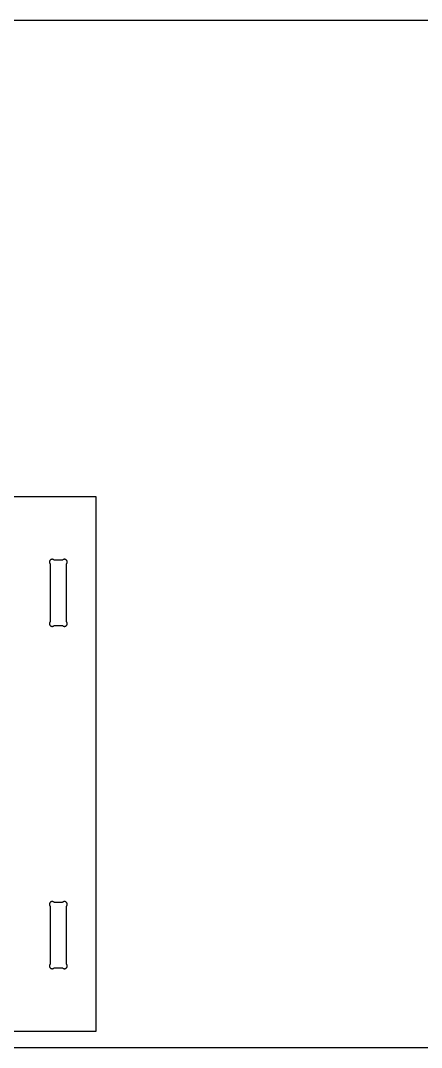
# Model space of a CAD drawing. Header units: inches. Extents: x 0 to 96, y 0 to 48.
# Drawn here: x 29.23 to 48, y 0 to 48 of the extents above; entities that cross this region are included whole.
import ezdxf

# ---------------------------------------------------------------- set-up
doc = ezdxf.new("R2010")
doc.units = ezdxf.units.IN
doc.header["$MEASUREMENT"] = 0
for name, color, linetype in [('CUT_INSIDE', 5, 'Continuous'), ('CUT_OUTSIDE', 1, 'Continuous'), ('SHEET_REF_DO_NOT_CUT', 8, 'Continuous')]:
    doc.layers.add(name, color=color, linetype=linetype)

msp = doc.modelspace()

# ---------------------------------------------------------------- linework, layer by layer
at = {"layer": 'CUT_INSIDE'}
for points in [[(30.7997, 22.7844), (30.7949, 22.7886), (30.7899, 22.7925), (30.7846, 22.7962), (30.7793, 22.7996), (30.7737, 22.8027), (30.768, 22.8056), (30.7622, 22.8082), (30.7562, 22.8105), (30.7502, 22.8125), (30.744, 22.8142), (30.7378, 22.8156), (30.7315, 22.8167), (30.7252, 22.8175), (30.7188, 22.8179), (30.7124, 22.8181), (30.706, 22.8179), (30.6997, 22.8175), (30.6933, 22.8167), (30.6871, 22.8156), (30.6808, 22.8142), (30.6747, 22.8125), (30.6686, 22.8105), (30.6627, 22.8082), (30.6568, 22.8056), (30.6511, 22.8027), (30.6456, 22.7996), (30.6402, 22.7962), (30.635, 22.7925), (30.63, 22.7886), (30.6251, 22.7844), (30.6205, 22.78), (30.6161, 22.7754), (30.6119, 22.7705), (30.608, 22.7655), (30.6043, 22.7603), (30.6009, 22.7549), (30.5978, 22.7494), (30.5949, 22.7437), (30.5923, 22.7378), (30.59, 22.7319), (30.588, 22.7258), (30.5863, 22.7197), (30.5849, 22.7134), (30.5838, 22.7072), (30.583, 22.7008), (30.5826, 22.6945), (30.5824, 22.6881), (30.5826, 22.6817), (30.583, 22.6753), (30.5838, 22.669), (30.5849, 22.6627), (30.5863, 22.6565), (30.588, 22.6503), (30.59, 22.6443), (30.5923, 22.6383), (30.5949, 22.6325), (30.5978, 22.6268), (30.6009, 22.6212), (30.6043, 22.6159), (30.608, 22.6106), (30.6119, 22.6056), (30.6161, 22.6008), (30.6205, 22.5962), (30.6205, 19.9038), (30.6161, 19.8992), (30.6119, 19.8944), (30.608, 19.8894), (30.6043, 19.8841), (30.6009, 19.8788), (30.5978, 19.8732), (30.5949, 19.8675), (30.5923, 19.8617), (30.59, 19.8557), (30.588, 19.8497), (30.5863, 19.8435), (30.5849, 19.8373), (30.5838, 19.831), (30.583, 19.8247), (30.5826, 19.8183), (30.5824, 19.8119), (30.5826, 19.8055), (30.583, 19.7992), (30.5838, 19.7928), (30.5849, 19.7866), (30.5863, 19.7803), (30.588, 19.7742), (30.59, 19.7681), (30.5923, 19.7622), (30.5949, 19.7563), (30.5978, 19.7506), (30.6009, 19.7451), (30.6043, 19.7397), (30.608, 19.7345), (30.6119, 19.7295), (30.6161, 19.7246), (30.6205, 19.72), (30.6251, 19.7156), (30.63, 19.7114), (30.635, 19.7075), (30.6402, 19.7038), (30.6456, 19.7004), (30.6511, 19.6973), (30.6568, 19.6944), (30.6627, 19.6918), (30.6686, 19.6895), (30.6747, 19.6875), (30.6808, 19.6858), (30.6871, 19.6844), (30.6933, 19.6833), (30.6997, 19.6825), (30.706, 19.6821), (30.7124, 19.6819), (30.7188, 19.6821), (30.7252, 19.6825), (30.7315, 19.6833), (30.7378, 19.6844), (30.744, 19.6858), (30.7502, 19.6875), (30.7562, 19.6895), (30.7622, 19.6918), (30.768, 19.6944), (30.7737, 19.6973), (30.7793, 19.7004), (30.7846, 19.7038), (30.7899, 19.7075), (30.7949, 19.7114), (30.7997, 19.7156), (30.8043, 19.72), (31.1957, 19.72), (31.2003, 19.7156), (31.2051, 19.7114), (31.2101, 19.7075), (31.2154, 19.7038), (31.2207, 19.7004), (31.2263, 19.6973), (31.232, 19.6944), (31.2378, 19.6918), (31.2438, 19.6895), (31.2498, 19.6875), (31.256, 19.6858), (31.2622, 19.6844), (31.2685, 19.6833), (31.2748, 19.6825), (31.2812, 19.6821), (31.2876, 19.6819), (31.294, 19.6821), (31.3003, 19.6825), (31.3067, 19.6833), (31.3129, 19.6844), (31.3192, 19.6858), (31.3253, 19.6875), (31.3314, 19.6895), (31.3373, 19.6918), (31.3432, 19.6944), (31.3489, 19.6973), (31.3544, 19.7004), (31.3598, 19.7038), (31.365, 19.7075), (31.37, 19.7114), (31.3749, 19.7156), (31.3795, 19.72), (31.3839, 19.7246), (31.3881, 19.7295), (31.392, 19.7345), (31.3957, 19.7397), (31.3991, 19.7451), (31.4022, 19.7506), (31.4051, 19.7563), (31.4077, 19.7622), (31.41, 19.7681), (31.412, 19.7742), (31.4137, 19.7803), (31.4151, 19.7866), (31.4162, 19.7928), (31.417, 19.7992), (31.4174, 19.8055), (31.4176, 19.8119), (31.4174, 19.8183), (31.417, 19.8247), (31.4162, 19.831), (31.4151, 19.8373), (31.4137, 19.8435), (31.412, 19.8497), (31.41, 19.8557), (31.4077, 19.8617), (31.4051, 19.8675), (31.4022, 19.8732), (31.3991, 19.8788), (31.3957, 19.8841), (31.392, 19.8894), (31.3881, 19.8944), (31.3839, 19.8992), (31.3795, 19.9038), (31.3795, 22.5962), (31.3839, 22.6008), (31.3881, 22.6056), (31.392, 22.6106), (31.3957, 22.6159), (31.3991, 22.6212), (31.4022, 22.6268), (31.4051, 22.6325), (31.4077, 22.6383), (31.41, 22.6443), (31.412, 22.6503), (31.4137, 22.6565), (31.4151, 22.6627), (31.4162, 22.669), (31.417, 22.6753), (31.4174, 22.6817), (31.4176, 22.6881), (31.4174, 22.6945), (31.417, 22.7008), (31.4162, 22.7072), (31.4151, 22.7134), (31.4137, 22.7197), (31.412, 22.7258), (31.41, 22.7319), (31.4077, 22.7378), (31.4051, 22.7437), (31.4022, 22.7494), (31.3991, 22.7549), (31.3957, 22.7603), (31.392, 22.7655), (31.3881, 22.7705), (31.3839, 22.7754), (31.3795, 22.78), (31.3749, 22.7844), (31.37, 22.7886), (31.365, 22.7925), (31.3598, 22.7962), (31.3544, 22.7996), (31.3489, 22.8027), (31.3432, 22.8056), (31.3373, 22.8082), (31.3314, 22.8105), (31.3253, 22.8125), (31.3192, 22.8142), (31.3129, 22.8156), (31.3067, 22.8167), (31.3003, 22.8175), (31.294, 22.8179), (31.2876, 22.8181), (31.2812, 22.8179), (31.2748, 22.8175), (31.2685, 22.8167), (31.2622, 22.8156), (31.256, 22.8142), (31.2498, 22.8125), (31.2438, 22.8105), (31.2378, 22.8082), (31.232, 22.8056), (31.2263, 22.8027), (31.2207, 22.7996), (31.2154, 22.7962), (31.2101, 22.7925), (31.2051, 22.7886), (31.2003, 22.7844), (31.1957, 22.78), (30.8043, 22.78)], [(30.6161, 3.8992), (30.6119, 3.8944), (30.608, 3.8894), (30.6043, 3.8841), (30.6009, 3.8788), (30.5978, 3.8732), (30.5949, 3.8675), (30.5923, 3.8617), (30.59, 3.8557), (30.588, 3.8497), (30.5863, 3.8435), (30.5849, 3.8373), (30.5838, 3.831), (30.583, 3.8247), (30.5826, 3.8183), (30.5824, 3.8119), (30.5826, 3.8055), (30.583, 3.7992), (30.5838, 3.7928), (30.5849, 3.7866), (30.5863, 3.7803), (30.588, 3.7742), (30.59, 3.7681), (30.5923, 3.7622), (30.5949, 3.7563), (30.5978, 3.7506), (30.6009, 3.7451), (30.6043, 3.7397), (30.608, 3.7345), (30.6119, 3.7295), (30.6161, 3.7246), (30.6205, 3.72), (30.6251, 3.7156), (30.63, 3.7114), (30.635, 3.7075), (30.6402, 3.7038), (30.6456, 3.7004), (30.6511, 3.6973), (30.6568, 3.6944), (30.6627, 3.6918), (30.6686, 3.6895), (30.6747, 3.6875), (30.6808, 3.6858), (30.6871, 3.6844), (30.6933, 3.6833), (30.6997, 3.6825), (30.706, 3.6821), (30.7124, 3.6819), (30.7188, 3.6821), (30.7252, 3.6825), (30.7315, 3.6833), (30.7378, 3.6844), (30.744, 3.6858), (30.7502, 3.6875), (30.7562, 3.6895), (30.7622, 3.6918), (30.768, 3.6944), (30.7737, 3.6973), (30.7793, 3.7004), (30.7846, 3.7038), (30.7899, 3.7075), (30.7949, 3.7114), (30.7997, 3.7156), (30.8043, 3.72), (31.1957, 3.72), (31.2003, 3.7156), (31.2051, 3.7114), (31.2101, 3.7075), (31.2154, 3.7038), (31.2207, 3.7004), (31.2263, 3.6973), (31.232, 3.6944), (31.2378, 3.6918), (31.2438, 3.6895), (31.2498, 3.6875), (31.256, 3.6858), (31.2622, 3.6844), (31.2685, 3.6833), (31.2748, 3.6825), (31.2812, 3.6821), (31.2876, 3.6819), (31.294, 3.6821), (31.3003, 3.6825), (31.3067, 3.6833), (31.3129, 3.6844), (31.3192, 3.6858), (31.3253, 3.6875), (31.3314, 3.6895), (31.3373, 3.6918), (31.3432, 3.6944), (31.3489, 3.6973), (31.3544, 3.7004), (31.3598, 3.7038), (31.365, 3.7075), (31.37, 3.7114), (31.3749, 3.7156), (31.3795, 3.72), (31.3839, 3.7246), (31.3881, 3.7295), (31.392, 3.7345), (31.3957, 3.7397), (31.3991, 3.7451), (31.4022, 3.7506), (31.4051, 3.7563), (31.4077, 3.7622), (31.41, 3.7681), (31.412, 3.7742), (31.4137, 3.7803), (31.4151, 3.7866), (31.4162, 3.7928), (31.417, 3.7992), (31.4174, 3.8055), (31.4176, 3.8119), (31.4174, 3.8183), (31.417, 3.8247), (31.4162, 3.831), (31.4151, 3.8373), (31.4137, 3.8435), (31.412, 3.8497), (31.41, 3.8557), (31.4077, 3.8617), (31.4051, 3.8675), (31.4022, 3.8732), (31.3991, 3.8788), (31.3957, 3.8841), (31.392, 3.8894), (31.3881, 3.8944), (31.3839, 3.8992), (31.3795, 3.9038), (31.3795, 6.5962), (31.3839, 6.6008), (31.3881, 6.6056), (31.392, 6.6106), (31.3957, 6.6159), (31.3991, 6.6212), (31.4022, 6.6268), (31.4051, 6.6325), (31.4077, 6.6383), (31.41, 6.6443), (31.412, 6.6503), (31.4137, 6.6565), (31.4151, 6.6627), (31.4162, 6.669), (31.417, 6.6753), (31.4174, 6.6817), (31.4176, 6.6881), (31.4174, 6.6945), (31.417, 6.7008), (31.4162, 6.7072), (31.4151, 6.7134), (31.4137, 6.7197), (31.412, 6.7258), (31.41, 6.7319), (31.4077, 6.7378), (31.4051, 6.7437), (31.4022, 6.7494), (31.3991, 6.7549), (31.3957, 6.7603), (31.392, 6.7655), (31.3881, 6.7705), (31.3839, 6.7754), (31.3795, 6.78), (31.3749, 6.7844), (31.37, 6.7886), (31.365, 6.7925), (31.3598, 6.7962), (31.3544, 6.7996), (31.3489, 6.8027), (31.3432, 6.8056), (31.3373, 6.8082), (31.3314, 6.8105), (31.3253, 6.8125), (31.3192, 6.8142), (31.3129, 6.8156), (31.3067, 6.8167), (31.3003, 6.8175), (31.294, 6.8179), (31.2876, 6.8181), (31.2812, 6.8179), (31.2748, 6.8175), (31.2685, 6.8167), (31.2622, 6.8156), (31.256, 6.8142), (31.2498, 6.8125), (31.2438, 6.8105), (31.2378, 6.8082), (31.232, 6.8056), (31.2263, 6.8027), (31.2207, 6.7996), (31.2154, 6.7962), (31.2101, 6.7925), (31.2051, 6.7886), (31.2003, 6.7844), (31.1957, 6.78), (30.8043, 6.78), (30.7997, 6.7844), (30.7949, 6.7886), (30.7899, 6.7925), (30.7846, 6.7962), (30.7793, 6.7996), (30.7737, 6.8027), (30.768, 6.8056), (30.7622, 6.8082), (30.7562, 6.8105), (30.7502, 6.8125), (30.744, 6.8142), (30.7378, 6.8156), (30.7315, 6.8167), (30.7252, 6.8175), (30.7188, 6.8179), (30.7124, 6.8181), (30.706, 6.8179), (30.6997, 6.8175), (30.6933, 6.8167), (30.6871, 6.8156), (30.6808, 6.8142), (30.6747, 6.8125), (30.6686, 6.8105), (30.6627, 6.8082), (30.6568, 6.8056), (30.6511, 6.8027), (30.6456, 6.7996), (30.6402, 6.7962), (30.635, 6.7925), (30.63, 6.7886), (30.6251, 6.7844), (30.6205, 6.78), (30.6161, 6.7754), (30.6119, 6.7705), (30.608, 6.7655), (30.6043, 6.7603), (30.6009, 6.7549), (30.5978, 6.7494), (30.5949, 6.7437), (30.5923, 6.7378), (30.59, 6.7319), (30.588, 6.7258), (30.5863, 6.7197), (30.5849, 6.7134), (30.5838, 6.7072), (30.583, 6.7008), (30.5826, 6.6945), (30.5824, 6.6881), (30.5826, 6.6817), (30.583, 6.6753), (30.5838, 6.669), (30.5849, 6.6627), (30.5863, 6.6565), (30.588, 6.6503), (30.59, 6.6443), (30.5923, 6.6383), (30.5949, 6.6325), (30.5978, 6.6268), (30.6009, 6.6212), (30.6043, 6.6159), (30.608, 6.6106), (30.6119, 6.6056), (30.6161, 6.6008), (30.6205, 6.5962), (30.6205, 3.9038)]]:
    msp.add_lwpolyline(points, close=True, dxfattribs=at)
at = {"layer": 'CUT_OUTSIDE'}
msp.add_lwpolyline([(32.75, 25.75), (32.75, 0.75), (0.75, 0.75), (0.75, 25.75)], close=True, dxfattribs=at)
at = {"layer": 'SHEET_REF_DO_NOT_CUT'}
msp.add_lwpolyline([(0, 0), (96, 0), (96, 48), (0, 48)], close=True, dxfattribs=at)

doc.saveas('drawing.dxf')
